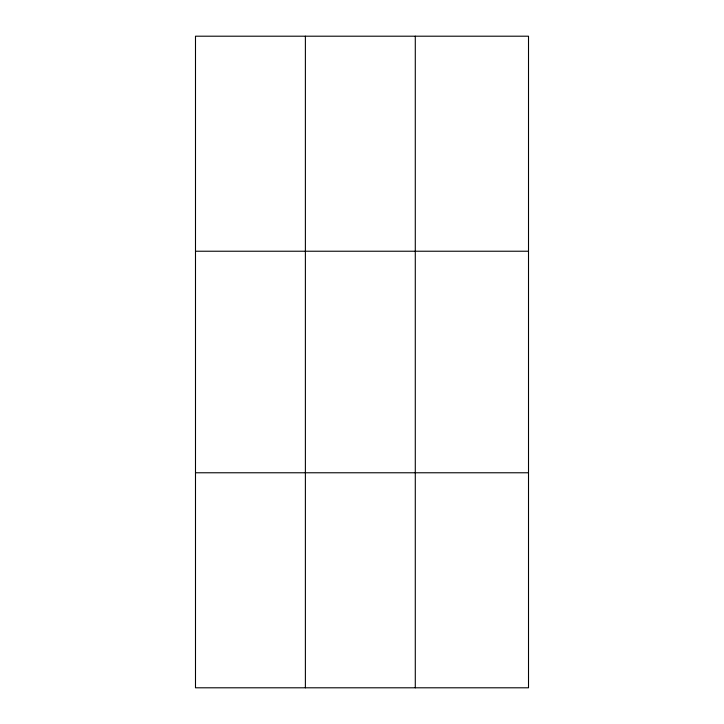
<?xml version="1.0" encoding="UTF-8"?>
<svg xmlns="http://www.w3.org/2000/svg" width="724" height="724" viewBox="0 0 724 724"><rect width="100%" height="100%" fill="white"/><g stroke="black" fill="none" stroke-linecap="round" stroke-linejoin="round"><path stroke-width="1.09" d="M305.383 687.8L305.383 36.2M415.286 687.8L415.286 36.2M195.489 251.228L528.511 251.228M195.489 472.772L528.511 472.772M528.511 677.049L528.511 687.8L195.489 687.8L195.489 36.2L528.511 36.2L528.511 677.049"/></g></svg>
